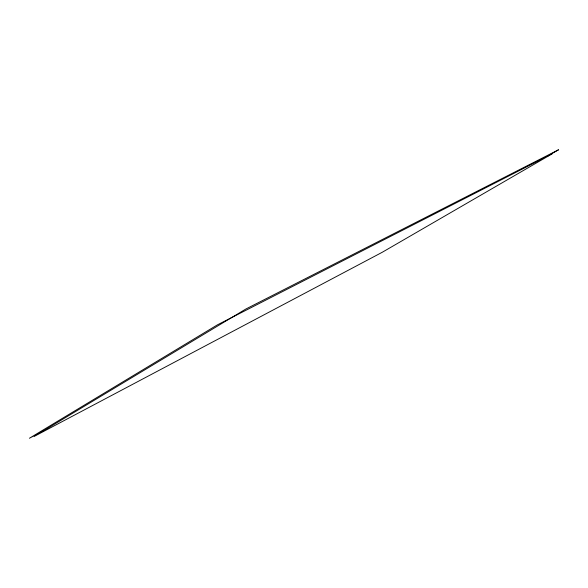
<?xml version="1.0" encoding="UTF-8"?>
<svg xmlns="http://www.w3.org/2000/svg" width="588" height="588" viewBox="0 0 588 588"><rect width="100%" height="100%" fill="white"/><g stroke="black" fill="none" stroke-linecap="round" stroke-linejoin="round"><path stroke-width="0.88" d="M547.487 156.21L558.6 149.749L245.872 309.009L34.148 436.443L382.222 252.289L552.433 153.681L217.413 324.855L29.4 438.251L43.747 430.666"/></g></svg>
